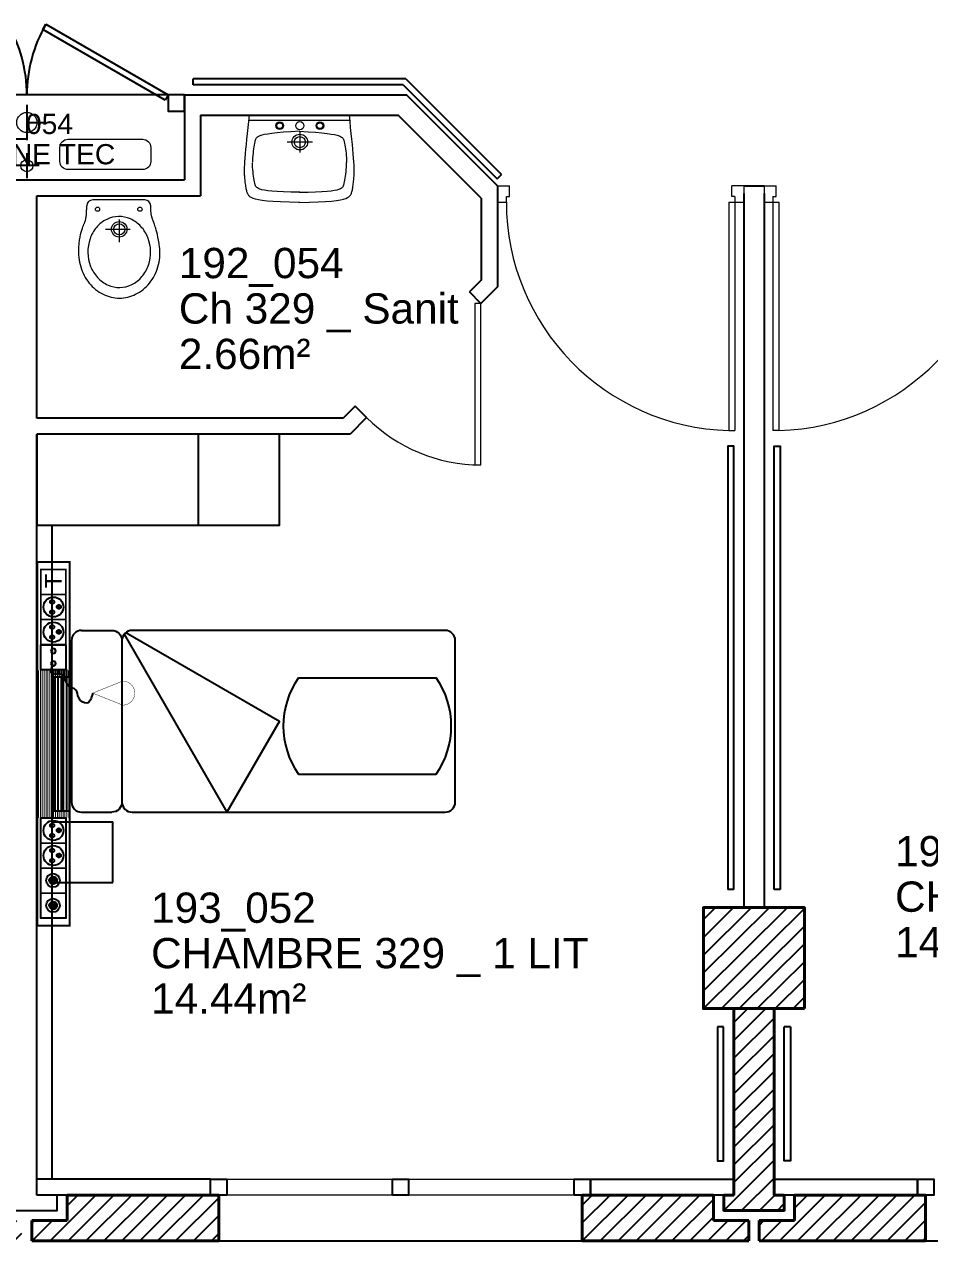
# Model space of a CAD drawing. Header units: metres. Extents: x 143.8 to 210.8, y 45.3 to 115.9.
# Drawn here: x 190.99 to 195.47, y 48.8 to 54.82 of the extents above; entities that cross this region are included whole.
import ezdxf

# ---------------------------------------------------------------- set-up
doc = ezdxf.new("R2010")
doc.units = ezdxf.units.M
doc.header["$LTSCALE"] = 0.6
doc.header["$MEASUREMENT"] = 0
doc.linetypes.add('CONTINU', pattern=[0])
doc.linetypes.add('HIDDEN2', pattern=[0.1875, 0.125, -0.0625])
doc.layers.get('0').update_dxf_attribs({"linetype": 'CONTINUOUS'})
for name, color, linetype in [('009 main courant', 181, 'CONTINUOUS'), ('010 Equipement CH', 7, 'CONTINUOUS'), ('400 Lits', 150, 'CONTINUOUS'), ('A_AGENC', 204, 'CONTINUOUS'), ('A_EQMP', 142, 'CONTINUOUS'), ('A_Etiqu_Gaine', 8, 'CONTINUOUS'), ('A_Etiqu_Gaine_code', 8, 'CONTINUOUS'), ('A_Etiqu_Local', 8, 'CONTINUOUS'), ('A_HACH_STRUC', 7, 'CONTINUOUS'), ('A_MUR_CLOIS', 8, 'CONTINU'), ('A_MURS_ALÈG', 7, 'CONTINU')]:
    doc.layers.add(name, color=color, linetype=linetype)
for name, color, linetype, lineweight in [('A_CHASS', 4, 'CONTINU', 0), ('A_MURS_STRU', 7, 'CONTINU', 40), ('A_PORTE', 8, 'CONTINU', 0), ('A_SANI', 5, 'CONTINU', 0)]:
    doc.layers.add(name, color=color, linetype=linetype, lineweight=lineweight)
doc.styles.add('Attribut', font='arial.ttf')
pattern_1 = [(0, (-148.712983, -85.579135), (0.0046875, 0.009375), [0, -0.009375])]

# ---------------------------------------------------------------- blocks, each defined once
blk = doc.blocks.new('TIRETTE-LIT')
at = {"layer": 'A_EQMP'}
h = blk.add_hatch(color=256, dxfattribs=at)
h.paths.add_polyline_path([(8.95, 3.75, 1), (6.05, 3.75, 1)])
h.paths.add_polyline_path([(6.05, -3.75, 1), (8.95, -3.75, 1)])
for p, q in [((0, 7.5), (0, -7.5)), ((15, 7.5), (0, 7.5)), ((15, -7.5), (15, 7.5)), ((0, -7.5), (15, -7.5))]:
    blk.add_line(p, q, dxfattribs=at)
at = {"layer": 'A_EQMP', "const_width": 0.24}
for points in [[(31.04, 21.42), (49.04, 28.62)], [(49.04, 28.62), (49.04, 14.22)], [(31.04, 21.42), (49.04, 14.22)]]:
    blk.add_lwpolyline(points, dxfattribs=at)
for points in [[(49.04, 14.22, 1), (49.04, 28.62, 1)], [(49.04, 27.42, 1.477033), (49.04, 27.42)]]:
    blk.add_lwpolyline(points, format="xyb", dxfattribs=at)
at = {"layer": 'A_EQMP'}
for centre in [(7.5, 3.75), (7.5, -3.75)]:
    blk.add_circle(centre, 1.45, dxfattribs=at)
blk.add_spline([(31.1, 21.54), (27.52, 27.45), (22.69, 24.22), (21.08, 19.57), (16.82, 17.32), (12.68, 10.42), (6.83, 9.91), (7.17, 3.87)], degree=3, dxfattribs=at)
blk = doc.blocks.new('A$C01C47C35')
at = {"layer": 'A_EQMP', "linetype": 'Continuous'}
h = blk.add_hatch(dxfattribs=at)
h.set_pattern_fill('DOTS', color=256, scale=0.15, style=0)
h.set_pattern_definition(pattern_1)
edge = h.paths.add_edge_path()
edge.add_line((1.2716, 0.4664), (1.2726, 0.4664))
edge.add_line((1.2726, 0.4664), (1.2726, 0.4839))
edge.add_line((1.2726, 0.4839), (0.5387, 0.4839))
edge.add_line((0.5387, 0.4839), (0.5387, 0.3239))
edge.add_line((0.5387, 0.3239), (0.574, 0.3239))
edge.add_line((0.574, 0.3239), (0.574, 0.4066))
edge.add_line((0.574, 0.4066), (0.905, 0.4066))
edge.add_line((0.905, 0.4066), (1.236, 0.4066))
edge.add_line((1.236, 0.4066), (1.236, 0.3499))
edge.add_spline(control_points=[(1.236, 0.3499), (1.2411, 0.3527), (1.2564, 0.3661), (1.2412, 0.4135), (1.2624, 0.4158), (1.2716, 0.4145)], knot_values=[28.337457, 28.337457, 28.337457, 28.337457, 30.502349, 36.382785, 39.476515, 39.476515, 39.476515, 39.476515], degree=3, periodic=0)
edge.add_line((1.2716, 0.4145), (1.2716, 0.4664))
at = {"layer": 'A_EQMP', "linetype": 'HIDDEN2'}
for points in [[(0.1237, 0.4052, 1), (0.0853, 0.4052, 1)], [(0.2478, 0.4052, 1), (0.2095, 0.4052, 1)], [(0.3424, 0.3767, 1), (0.3629, 0.3767, 1)], [(0.4665, 0.3767, 1), (0.487, 0.3767, 1)], [(1.4493, 0.3767, 1), (1.4697, 0.3767, 1)], [(1.5734, 0.3767, 1), (1.5939, 0.3767, 1)]]:
    blk.add_hatch(color=256, dxfattribs=at).paths.add_polyline_path(points)
at = {"layer": 'A_EQMP'}
h = blk.add_hatch(dxfattribs=at)
h.set_pattern_fill('PLASTI', color=1, scale=0.16551, style=0)
h.set_pattern_definition([(360, (-8.3594, 6.80946), (1e-17, 0.04137741), []), (360, (-8.3594, 6.81463), (1e-17, 0.04137741), []), (360, (-8.3594, 6.819804), (1e-17, 0.04137741), []), (360, (-8.3594, 6.83532), (1e-17, 0.04137741), [])])
h.paths.add_polyline_path([(1.236, 0.3239), (1.236, 0.4066), (0.905, 0.4066), (0.574, 0.4066), (0.574, 0.3239)])
at = {"layer": 'A_EQMP', "linetype": 'Continuous'}
h = blk.add_hatch(dxfattribs=at)
h.set_pattern_fill('DOTS', color=256, scale=0.15, style=0)
h.set_pattern_definition(pattern_1)
edge = h.paths.add_edge_path()
edge.add_spline(control_points=[(1.2716, 0.4145), (1.2624, 0.4158), (1.2412, 0.4135), (1.2564, 0.3661), (1.2411, 0.3527), (1.236, 0.3499)], knot_values=[28.337457, 28.337457, 28.337457, 28.337457, 31.431187, 37.311623, 39.476515, 39.476515, 39.476515, 39.476515], degree=3, periodic=0)
edge.add_line((1.236, 0.3499), (1.236, 0.3239))
edge.add_line((1.236, 0.3239), (1.2739, 0.3239))
edge.add_line((1.2739, 0.3239), (1.2739, 0.3423))
edge.add_line((1.2739, 0.3423), (1.2722, 0.3423))
edge.add_line((1.2722, 0.3423), (1.2722, 0.3423))
edge.add_line((1.2722, 0.3423), (1.2716, 0.3423))
edge.add_line((1.2716, 0.3423), (1.2716, 0.4145))
at = {"layer": 'A_EQMP'}
for p, q in [((0.574, 0.4066), (0.574, 0.3239)), ((0.905, 0.4066), (0.574, 0.4066)), ((0.905, 0.4066), (1.236, 0.4066)), ((1.236, 0.3239), (1.236, 0.4066)), ((0.574, 0.3239), (1.236, 0.3239))]:
    blk.add_line(p, q, dxfattribs=at)
for points, const_width in [([(1.805, 0.3239), (1.805, 0.4839), (0.005, 0.4839), (0.005, 0.3239)], 0.01), ([(0.5378, 0.3423), (0.5378, 0.4664), (0.0412, 0.4664), (0.0412, 0.3423)], 0.00828), ([(1.7688, 0.3423), (1.7688, 0.4664), (1.2722, 0.4664), (1.2722, 0.3423)], 0.00828)]:
    blk.add_lwpolyline(points, close=True, dxfattribs=dict(at, const_width=const_width))
at = {"layer": 'A_EQMP', "linetype": 'Continuous'}
blk.add_lwpolyline([(0.0412, 0.4664), (0.5378, 0.4664), (0.5378, 0.3423), (0.0412, 0.3423)], close=True, dxfattribs=at)
at = {"layer": 'A_EQMP', "const_width": 0.00828}
for points in [[(0.1654, 0.4664), (0.1654, 0.3423)], [(0.2895, 0.4664), (0.2895, 0.3423)], [(0.2895, 0.4664), (0.2895, 0.3423)], [(0.4136, 0.4664), (0.4136, 0.3423)], [(1.3964, 0.4664), (1.3964, 0.3423)], [(1.5205, 0.4664), (1.5205, 0.3423)], [(1.6446, 0.4664), (1.6446, 0.3423)], [(1.7688, 0.4664), (1.7688, 0.3423)]]:
    blk.add_lwpolyline(points, dxfattribs=at)
at = {"layer": 'A_EQMP'}
for centre, radius in [((0.1045, 0.4058), 0.0338), ((0.1045, 0.4052), 0.0192), ((0.2286, 0.4058), 0.0338), ((0.2286, 0.4052), 0.0192), ((0.3517, 0.4036), 0.0493), ((0.4759, 0.4036), 0.0493), ((1.4586, 0.4036), 0.0493), ((1.5827, 0.4036), 0.0493)]:
    blk.add_circle(centre, radius, dxfattribs=at)
at = {"layer": 'A_EQMP', "linetype": 'HIDDEN2'}
for centre in [(0.3265, 0.41), (0.3526, 0.3767), (0.3769, 0.41), (0.4506, 0.41), (0.4768, 0.3767), (0.5011, 0.41), (1.4334, 0.41), (1.4595, 0.3767), (1.4838, 0.41), (1.5575, 0.41), (1.5836, 0.3767), (1.6079, 0.41)]:
    blk.add_circle(centre, 0.0102, dxfattribs=at)
at = {"layer": 'A_EQMP', "linetype": 'HIDDEN2', "xscale": -0.00827548159, "yscale": 0.00827548159, "zscale": 0.00827548159, "rotation": 90}
blk.add_blockref('TIRETTE-LIT', (1.3337, 0.4664), dxfattribs=at)
at = {"layer": 'A_EQMP', "linetype": 'HIDDEN2', "insert": (1.6759, 0.4453), "char_height": 0.082755, "width": 0.124132, "attachment_point": 1}
blk.add_mtext('\\fArial|b0|i0|c0|p34;T', dxfattribs=at)
blk = doc.blocks.new('A_Etiqu_Local')
at = {"style": 'Attribut', "flags": 1}
for tag, p in [('CODE_HOPITAL', (-0.4463, 1.632)), ('CODE_SITE', (-0.4463, 1.407)), ('CODE_BATIMENT', (-0.4463, 1.182)), ('CODE_SECTEUR', (-0.4463, 0.957)), ('CODE_ETAGE', (-0.4463, 0.732)), ('NOM_NORMALISE', (-0.4463, -0.843)), ('SECTEUR_ACTIVITE', (-0.4463, -1.068)), ('SOUS_SECTEUR_ACTIVITE', (-0.4463, -1.293)), ('VOLUME', (-0.4463, -1.518)), ('SERVICE', (-0.4463, -1.743)), ('CODE_UG', (-0.4463, -1.968)), ('CODE_UA', (-0.4463, -2.193)), ('CODE_POLE', (-0.4463, -2.418)), ('OCCUPANT_EXTERNE', (-0.4463, -2.643)), ('DISPONIBILITE', (-0.4463, -2.868)), ('ACCES_HANDICAPES', (-0.4463, -3.093)), ('NATURE_SOL', (-0.4463, -3.318)), ('RISQUE_LABORATOIRE', (-0.4463, -3.543)), ('AMIANTE', (-0.4463, -3.768))]:
    blk.add_attdef(tag, p, '', height=0.15, dxfattribs=at)
at = {"layer": 'A_Etiqu_Local', "style": 'Attribut'}
for tag, p in [('CODE_PIECE', (-0.4463, 0.282)), ('NOM_USAGE', (-0.4463, 0.057)), ('SURFACE', (-0.4463, -0.168))]:
    blk.add_attdef(tag, p, '', height=0.15, dxfattribs=at)
blk = doc.blocks.new('A_Etiqu_Gaine')
at = {"style": 'Attribut', "flags": 1}
for tag, p in [('CODE_HOPITAL', (-0.4323, 0.8651)), ('CODE_SITE', (-0.4323, 0.7151)), ('CODE_BATIMENT', (-0.4323, 0.5651)), ('CODE_SECTEUR', (-0.4323, 0.4151)), ('CODE_ETAGE', (-0.4323, 0.2651)), ('NOM_NORMALISE', (-0.4323, -0.3349)), ('SECTEUR_ACTIVITE', (-0.4323, -0.4849)), ('SOUS_SECTEUR_ACTIVITE', (-0.4323, -0.6349)), ('SURFACE', (-0.4323, -0.7849)), ('CODE_UG', (-0.4323, -0.9349)), ('CODE_POLE', (-0.4323, -1.0849)), ('AMIANTE', (-0.4323, -1.2349))]:
    blk.add_attdef(tag, p, '', height=0.1, dxfattribs=at)
at = {"layer": 'A_Etiqu_Gaine', "style": 'Attribut'}
blk.add_attdef('NOM_USAGE', (-0.4323, -0.1849), '', height=0.1, dxfattribs=at)
at = {"layer": 'A_Etiqu_Gaine_code', "style": 'Attribut'}
blk.add_attdef('CODE_PIECE', (-0.4323, -0.0349), '', height=0.1, dxfattribs=at)
blk = doc.blocks.new('BROCA2-G954')
at = {"layer": '400 Lits', "linetype": 'Continuous'}
for p, q in [((46.224869, 6.324883), (46.374863, 6.324883)), ((46.424866, 6.274884), (46.424866, 5.474881)), ((46.435753, 6.306027), (46.944481, 5.424882)), ((46.443722, 6.313996), (47.204292, 5.874883)), ((47.204292, 5.874883), (46.944481, 5.424882)), ((46.224869, 5.424882), (46.374863, 5.424882))]:
    blk.add_line(p, q, dxfattribs=at)
for points in [[(46.224869, 6.324883, 0.414214), (46.174869, 6.274884), (46.174866, 5.474881, 0.414214), (46.224869, 5.424881)], [(46.374863, 6.324883, -0.414214), (46.424863, 6.274884), (46.424866, 5.474881, -0.414214), (46.374863, 5.424881)], [(46.474869, 6.324883, 0.414213), (46.424869, 6.274884), (46.424866, 5.474881, 0.414214), (46.474869, 5.424881)], [(46.474594, 5.424882), (48.024864, 5.424882, 0.414214), (48.074864, 5.474881), (48.074867, 6.274884, 0.414214), (48.024864, 6.324884), (46.474594, 6.324883)]]:
    blk.add_lwpolyline(points, format="xyb", dxfattribs=at)
blk = doc.blocks.new('BROCA2-G215')
at = {"layer": '400 Lits', "linetype": 'Continuous'}
for p, q in [((24.019503, 2.063558), (24.701082, 2.063558)), ((24.019503, 1.586453), (24.701082, 1.586453))]:
    blk.add_line(p, q, dxfattribs=at)
for start, end in [(145.007771, 214.992539), (325.007913, 34.99193)]:
    blk.add_arc((24.360292, 1.825006), 0.415985, start, end, dxfattribs=at)

msp = doc.modelspace()

# ---------------------------------------------------------------- hatches: boundary and pattern name
at = {"layer": 'A_HACH_STRUC'}
h = msp.add_hatch(dxfattribs=at)
h.set_pattern_fill('ANSI31', color=8, scale=0.5, angle=359.76959, style=0)
h.set_pattern_definition([(44.77, (194.349883, 49.946184), (-0.044016, 0.0443715), [])])
h.paths.add_polyline_path([(194.8499, 50.4462), (194.3499, 50.4462), (194.3499, 49.9462), (194.5, 49.9462), (194.8499, 49.9462)])
h = msp.add_hatch(dxfattribs=at)
h.set_pattern_fill('ANSI31', color=8, scale=0.5, angle=359.76959, style=0)
h.set_pattern_definition([(44.7696, (194.44988, 48.9464), (-0.044016, 0.0443715), [])])
h.paths.add_polyline_path([(194.7001, 49.9462), (194.5, 49.9462), (194.5, 49.0214), (194.4499, 49.0214), (194.4499, 48.9464), (194.7499, 48.9464), (194.7499, 49.0214), (194.7001, 49.0214), (194.7001, 49.1014)])
h = msp.add_hatch(dxfattribs=at)
h.set_pattern_fill('ANSI31', color=8, scale=0.5, angle=359.76959, style=0)
h.set_pattern_definition([(44.7696, (190.0499, 48.7964), (-0.044016, 0.0443715), [])])
h.paths.add_polyline_path([(190.7998, 49.0214), (190.0898, 49.0214), (190.0499, 49.0214), (190.0499, 48.7964), (190.9748, 48.7964), (190.9748, 48.8964), (190.7998, 48.8964)])
h.paths.add_polyline_path([(191.9497, 49.0214), (191.9098, 49.0214), (191.1998, 49.0214), (191.1998, 48.8964), (191.0248, 48.8964), (191.0248, 48.7964), (191.9497, 48.7964)])
h = msp.add_hatch(dxfattribs=at)
h.set_pattern_fill('ANSI31', color=8, scale=0.5, angle=359.76959, style=0)
h.set_pattern_definition([(44.7696, (193.74999, 48.7964), (-0.044016, 0.0443715), [])])
h.paths.add_polyline_path([(194.3999, 49.0214), (193.7898, 49.0214), (193.75, 49.0214), (193.75, 48.7964), (194.5749, 48.7964), (194.5749, 48.8964), (194.3999, 48.8964)])
h.paths.add_polyline_path([(195.4498, 49.0214), (194.7999, 49.0214), (194.7999, 48.8964), (194.6249, 48.8964), (194.6249, 48.7964), (195.4498, 48.7964)])

# ---------------------------------------------------------------- linework, layer by layer
at = {"layer": '009 main courant', "color": 8, "linetype": 'Continuous'}
for p, q in [((191.8226, 54.5209), (191.8225, 54.5509)), ((192.8759, 54.5509), (191.8225, 54.5509)), ((192.8759, 54.5509), (193.3494, 54.0775)), ((192.8635, 54.5209), (191.8225, 54.5209)), ((192.8635, 54.5209), (193.3282, 54.0563)), ((193.3282, 54.0563), (193.3494, 54.0775)), ((194.4997, 50.5362), (194.4697, 50.5362)), ((194.7301, 50.5362), (194.7001, 50.5362)), ((194.4497, 49.8562), (194.4197, 49.8562)), ((194.7801, 49.8562), (194.7501, 49.8562))]:
    msp.add_line(p, q, dxfattribs=at)
for points in [[(194.4997, 50.5362), (194.4997, 52.7311), (194.4697, 52.7311), (194.4697, 50.5362)], [(194.7001, 50.5362), (194.7001, 52.7311), (194.7301, 52.7311), (194.7301, 50.5362)], [(194.4197, 49.8562), (194.4197, 49.1914), (194.4497, 49.1914), (194.4497, 49.8562)], [(194.7801, 49.8562), (194.7801, 49.1914), (194.7501, 49.1914), (194.7501, 49.8562)]]:
    msp.add_lwpolyline(points, dxfattribs=at)
at = {"layer": 'A_AGENC', "color": 8, "linetype": 'Continuous'}
for p, q in [((191.0787, 54.7949), (191.0937, 54.8209)), ((191.6849, 54.4449), (191.0787, 54.7949)), ((191.0937, 54.8209), (191.6999, 54.4709)), ((191.7799, 54.4709), (190.2199, 54.4709)), ((191.6999, 54.4709), (191.6849, 54.4449))]:
    msp.add_line(p, q, dxfattribs=at)
msp.add_lwpolyline([(191.6999, 54.4709), (191.6999, 54.3909), (191.7799, 54.3909), (191.7799, 54.4709)], dxfattribs=at)
for centre, start, end in [((190.2999, 54.4709), 359.99998, 29.99998), ((191.6999, 54.4709), 150, 179.99999)]:
    msp.add_arc(centre, 0.7, start, end, dxfattribs=at)
at = {"layer": 'A_CHASS', "color": 8, "linetype": 'Continuous'}
for p, q in [((191.9898, 49.1014), (193.7098, 49.1014)), ((193.7098, 49.0214), (191.9898, 49.0214))]:
    msp.add_line(p, q, dxfattribs=at)
at = {"layer": 'A_EQMP', "color": 8, "linetype": 'Continuous'}
for p, q in [((190.9998, 54.4226), (190.9998, 54.2469)), ((190.9998, 54.3347), (191.0876, 54.3347)), ((190.9998, 54.1824), (190.9998, 54.0594)), ((191.0613, 54.1209), (190.9383, 54.1209)), ((191.8499, 52.3409), (191.8499, 52.7909)), ((191.1247, 49.1014), (191.1247, 52.3409)), ((191.1247, 50.8711), (191.4247, 50.8711)), ((191.4247, 50.5711), (191.4247, 50.8711)), ((191.1247, 50.5711), (191.4247, 50.5711))]:
    msp.add_line(p, q, dxfattribs=at)
msp.add_lwpolyline([(191.0499, 52.7909), (191.0499, 52.3409), (192.2499, 52.3409), (192.2499, 52.7909)], close=True, dxfattribs=at)
at = {"layer": 'A_MUR_CLOIS', "color": 8, "linetype": 'Continuous'}
for p, q in [((191.7799, 54.4709), (191.7799, 54.0514)), ((191.7799, 54.4709), (192.8799, 54.4709)), ((193.3299, 54.0209), (192.8799, 54.4709)), ((191.8599, 54.3709), (191.8599, 53.9714)), ((191.8599, 54.3709), (192.8385, 54.3709)), ((193.2499, 53.9595), (192.8385, 54.3709)), ((190.2199, 54.0514), (191.7799, 54.0514)), ((193.3299, 54.0209), (193.3299, 53.5209)), ((194.5499, 54.0209), (194.6499, 54.0209)), ((194.5499, 53.9834), (194.5499, 50.4462)), ((194.6499, 53.9834), (194.6499, 50.4462)), ((191.0499, 52.8709), (191.0499, 53.9714)), ((191.0499, 53.9714), (191.8599, 53.9714)), ((193.2499, 53.9595), (193.2499, 53.5541)), ((193.2499, 53.5541), (193.1911, 53.4953)), ((193.3299, 53.5209), (193.2477, 53.4388)), ((193.2477, 53.4388), (193.1911, 53.4953)), ((192.6255, 52.9297), (192.5667, 52.8709)), ((192.682, 52.8731), (192.6255, 52.9297)), ((192.5667, 52.8709), (191.0499, 52.8709)), ((192.682, 52.8731), (192.5999, 52.7909)), ((192.5999, 52.7909), (191.0499, 52.7909)), ((191.0499, 49.0214), (191.0499, 52.7909))]:
    msp.add_line(p, q, dxfattribs=at)
for points in [[(191.9098, 49.0214), (191.9098, 49.1014), (191.0497, 49.1014)], [(190.8498, 49.0214), (190.8498, 48.9464), (191.1498, 48.9464), (191.1498, 49.0214)], [(191.9098, 49.0214), (191.0497, 49.0214)]]:
    msp.add_lwpolyline(points, dxfattribs=at)
for points in [[(191.9098, 49.0214), (191.9098, 49.1014), (191.9898, 49.1014), (191.9898, 49.0214)], [(192.8098, 49.0214), (192.8098, 49.1014), (192.8898, 49.1014), (192.8898, 49.0214)], [(193.7098, 49.0214), (193.7098, 49.1014), (193.7898, 49.1014), (193.7898, 49.0214)], [(193.7898, 49.0214), (193.7898, 49.1014), (194.5, 49.1014), (194.5, 49.0214)], [(194.7001, 49.0214), (194.7001, 49.1014), (195.4099, 49.1014), (195.4099, 49.0214)], [(195.4099, 49.0214), (195.4099, 49.1014), (195.4899, 49.1014), (195.4899, 49.0214)]]:
    msp.add_lwpolyline(points, close=True, dxfattribs=at)
at = {"layer": 'A_MURS_ALÈG', "color": 8, "ltscale": 200}
for p, q in [((191.9497, 48.7964), (193.75, 48.7964)), ((195.4498, 48.7964), (197.2501, 48.7964))]:
    msp.add_line(p, q, dxfattribs=at)
at = {"layer": 'A_MURS_STRU', "color": 8, "linetype": 'Continuous'}
for p, q in [((194.5, 49.9462), (194.5, 49.0214)), ((194.7001, 49.9462), (194.7001, 49.0214)), ((191.1998, 48.8964), (191.1998, 49.0214)), ((191.1998, 49.0214), (191.9497, 49.0214)), ((191.9497, 48.7964), (191.9497, 49.0214)), ((194.3999, 49.0214), (193.75, 49.0214)), ((193.75, 48.7964), (193.75, 49.0214)), ((194.3999, 48.8964), (194.3999, 49.0214)), ((194.7999, 48.8964), (194.7999, 49.0214)), ((194.7999, 49.0214), (195.4498, 49.0214)), ((195.4498, 48.7964), (195.4498, 49.0214)), ((191.0248, 48.8964), (191.1998, 48.8964)), ((191.0248, 48.7964), (191.0248, 48.8964)), ((194.5749, 48.8964), (194.3999, 48.8964)), ((194.5749, 48.7964), (194.5749, 48.8964)), ((194.6249, 48.8964), (194.7999, 48.8964)), ((194.6249, 48.7964), (194.6249, 48.8964)), ((191.0248, 48.7964), (191.9497, 48.7964)), ((194.5749, 48.7964), (193.75, 48.7964)), ((194.6249, 48.7964), (195.4498, 48.7964))]:
    msp.add_line(p, q, dxfattribs=at)
for points in [[(194.8499, 49.9462), (194.3499, 49.9462), (194.3499, 50.4462), (194.8499, 50.4462), (194.8499, 49.9462)], [(194.5, 49.0214), (194.4499, 49.0214), (194.4499, 48.9464), (194.7499, 48.9464), (194.7499, 49.0214), (194.7001, 49.0214)]]:
    msp.add_lwpolyline(points, dxfattribs=at)
at = {"layer": 'A_PORTE', "color": 8, "linetype": 'Continuous'}
for p, q in [((193.3299, 54.0209), (193.3299, 53.9409)), ((193.3299, 54.0209), (193.3898, 54.0209)), ((193.3898, 53.9687), (193.3898, 54.0209)), ((194.4898, 53.9687), (194.4898, 54.0209)), ((194.5496, 54.0209), (194.4898, 54.0209)), ((194.5496, 54.0209), (194.5496, 53.9409)), ((194.6499, 54.0209), (194.6499, 53.9409)), ((194.6499, 54.0209), (194.7098, 54.0209)), ((194.7098, 53.9687), (194.7098, 54.0209)), ((193.3299, 53.9409), (193.3738, 53.9409)), ((193.3738, 53.9409), (193.3738, 53.9687)), ((193.3738, 53.9687), (193.3898, 53.9687)), ((194.4758, 53.9409), (194.4758, 52.8093)), ((194.4758, 53.9409), (194.5496, 53.9409)), ((194.5058, 53.9687), (194.4898, 53.9687)), ((194.5058, 53.9687), (194.5058, 52.8093)), ((194.6499, 53.9409), (194.7238, 53.9409)), ((194.6938, 53.9687), (194.6938, 52.8093)), ((194.6938, 53.9687), (194.7098, 53.9687)), ((194.7238, 53.9409), (194.7238, 52.8093)), ((194.4758, 52.8093), (194.5058, 52.8093)), ((194.7238, 52.8093), (194.6938, 52.8093))]:
    msp.add_line(p, q, dxfattribs=at)
msp.add_lwpolyline([(193.2177, 53.4388), (193.2177, 52.6388), (193.2477, 52.6388), (193.2477, 53.4388)], close=True, dxfattribs=at)
at = {"layer": 'A_PORTE', "color": 8}
for centre, start, end in [((194.5058, 53.9409), 180, 268.48138), ((194.6938, 53.9409), 271.51862, 360)]:
    msp.add_arc(centre, 1.132, start, end, dxfattribs=at)
at = {"layer": 'A_PORTE', "color": 8, "linetype": 'Continuous'}
msp.add_arc((193.2477, 53.4388), 0.8, 224.99998, 270, dxfattribs=at)
at = {"layer": 'A_SANI', "color": 8, "linetype": 'Continuous'}
for p, q in [((192.0984, 54.3395), (192.1015, 54.3709)), ((192.1015, 54.3709), (192.5968, 54.3709)), ((192.1015, 54.346), (192.5968, 54.346)), ((192.5999, 54.3395), (192.5968, 54.3709)), ((192.0925, 54.2802), (192.0954, 54.3092)), ((192.0954, 54.3092), (192.0984, 54.3395)), ((192.3512, 54.2884), (192.3512, 54.1863)), ((192.603, 54.3092), (192.5999, 54.3395)), ((192.6059, 54.2802), (192.603, 54.3092)), ((192.0847, 54.202), (192.0871, 54.2264)), ((192.0871, 54.2264), (192.0897, 54.2525)), ((192.0897, 54.2525), (192.0925, 54.2802)), ((192.4144, 54.2374), (192.2879, 54.2374)), ((192.6087, 54.2525), (192.6059, 54.2802)), ((192.6113, 54.2264), (192.6087, 54.2525)), ((192.6136, 54.202), (192.6113, 54.2264)), ((192.0808, 54.1586), (192.0826, 54.1793)), ((192.0826, 54.1793), (192.0847, 54.202)), ((192.6158, 54.1793), (192.6136, 54.202)), ((192.6176, 54.1586), (192.6158, 54.1793)), ((192.0774, 54.0972), (192.0775, 54.1032)), ((192.0775, 54.1032), (192.0776, 54.1096)), ((192.0776, 54.1096), (192.0779, 54.1164)), ((192.0779, 54.1164), (192.0783, 54.1237)), ((192.0783, 54.1237), (192.0794, 54.1401)), ((192.0794, 54.1401), (192.0808, 54.1586)), ((192.619, 54.1401), (192.6176, 54.1586)), ((192.6201, 54.1237), (192.619, 54.1401)), ((192.6204, 54.1164), (192.6201, 54.1237)), ((192.6207, 54.1096), (192.6204, 54.1164)), ((192.6209, 54.1032), (192.6207, 54.1096)), ((192.621, 54.0972), (192.6209, 54.1032)), ((192.0774, 54.0914), (192.0774, 54.0972)), ((192.0775, 54.0857), (192.0774, 54.0914)), ((192.0778, 54.0801), (192.0775, 54.0857)), ((192.078, 54.0745), (192.0778, 54.0801)), ((192.0784, 54.0688), (192.078, 54.0745)), ((192.0789, 54.0629), (192.0784, 54.0688)), ((192.0794, 54.0567), (192.0789, 54.0629)), ((192.0801, 54.0503), (192.0794, 54.0567)), ((192.0808, 54.0438), (192.0801, 54.0503)), ((192.0815, 54.0372), (192.0808, 54.0438)), ((192.6169, 54.0372), (192.6176, 54.0438)), ((192.6176, 54.0438), (192.6183, 54.0503)), ((192.6183, 54.0503), (192.6189, 54.0567)), ((192.6189, 54.0567), (192.6195, 54.0629)), ((192.6195, 54.0629), (192.6199, 54.0688)), ((192.6199, 54.0688), (192.6203, 54.0745)), ((192.6203, 54.0745), (192.6206, 54.0801)), ((192.6206, 54.0801), (192.6208, 54.0857)), ((192.6208, 54.0857), (192.6209, 54.0914)), ((192.6209, 54.0914), (192.621, 54.0972)), ((192.0823, 54.0307), (192.0815, 54.0372)), ((192.0832, 54.0242), (192.0823, 54.0307)), ((192.0841, 54.0179), (192.0832, 54.0242)), ((192.0851, 54.0119), (192.0841, 54.0179)), ((192.0861, 54.0062), (192.0851, 54.0119)), ((192.0871, 54.0009), (192.0861, 54.0062)), ((192.0882, 53.996), (192.0871, 54.0009)), ((192.0893, 53.9916), (192.0882, 53.996)), ((192.0905, 53.9875), (192.0893, 53.9916)), ((192.0918, 53.9839), (192.0905, 53.9875)), ((192.0933, 53.9805), (192.0918, 53.9839)), ((192.095, 53.9774), (192.0933, 53.9805)), ((192.6033, 53.9774), (192.605, 53.9805)), ((192.605, 53.9805), (192.6065, 53.9839)), ((192.6065, 53.9839), (192.6079, 53.9875)), ((192.6079, 53.9875), (192.6091, 53.9916)), ((192.6091, 53.9916), (192.6102, 53.996)), ((192.6102, 53.996), (192.6113, 54.0009)), ((192.6113, 54.0009), (192.6123, 54.0062)), ((192.6123, 54.0062), (192.6133, 54.0119)), ((192.6133, 54.0119), (192.6143, 54.0179)), ((192.6143, 54.0179), (192.6152, 54.0242)), ((192.6152, 54.0242), (192.616, 54.0307)), ((192.616, 54.0307), (192.6169, 54.0372)), ((191.296, 53.9194), (191.2961, 53.9225)), ((191.5833, 53.9514), (191.3261, 53.9514)), ((191.6134, 53.9194), (191.6133, 53.9225)), ((192.0969, 53.9746), (192.095, 53.9774)), ((192.0991, 53.9719), (192.0969, 53.9746)), ((192.1015, 53.9694), (192.0991, 53.9719)), ((192.1042, 53.967), (192.1015, 53.9694)), ((192.1108, 53.9625), (192.1042, 53.967)), ((192.1196, 53.9583), (192.1108, 53.9625)), ((192.1311, 53.9545), (192.1196, 53.9583)), ((192.1461, 53.951), (192.1311, 53.9545)), ((192.1655, 53.9479), (192.1461, 53.951)), ((192.1898, 53.9452), (192.1655, 53.9479)), ((192.2198, 53.943), (192.1898, 53.9452)), ((192.2562, 53.9412), (192.2198, 53.943)), ((192.2997, 53.94), (192.2562, 53.9412)), ((192.3512, 53.9392), (192.2997, 53.94)), ((192.3472, 53.9392), (192.3986, 53.94)), ((192.3986, 53.94), (192.4422, 53.9412)), ((192.4422, 53.9412), (192.4786, 53.943)), ((192.4786, 53.943), (192.5086, 53.9452)), ((192.5086, 53.9452), (192.5329, 53.9479)), ((192.5329, 53.9479), (192.5522, 53.951)), ((192.5522, 53.951), (192.5673, 53.9545)), ((192.5673, 53.9545), (192.5788, 53.9583)), ((192.5788, 53.9583), (192.5875, 53.9625)), ((192.5875, 53.9625), (192.5941, 53.967)), ((192.5941, 53.967), (192.5969, 53.9694)), ((192.5969, 53.9694), (192.5993, 53.9719)), ((192.5993, 53.9719), (192.6014, 53.9746)), ((192.6014, 53.9746), (192.6033, 53.9774)), ((191.3888, 53.8056), (191.5108, 53.8056)), ((191.4571, 53.8544), (191.4571, 53.7421))]:
    msp.add_line(p, q, dxfattribs=at)
for points in [[(192.3514, 54.2921), (192.3074, 54.2891), (192.2702, 54.2862), (192.2391, 54.2833), (192.2135, 54.2804), (192.1927, 54.2774), (192.1763, 54.2745), (192.1635, 54.2714), (192.1538, 54.2683), (192.1466, 54.2651), (192.1412, 54.2618), (192.1412, 54.2618), (192.139, 54.2601), (192.1371, 54.2583), (192.1354, 54.2565), (192.1339, 54.2545), (192.1326, 54.2524), (192.1315, 54.2501), (192.1305, 54.2476), (192.1296, 54.2449), (192.1288, 54.242), (192.128, 54.2388), (192.128, 54.2388), (192.1264, 54.2315), (192.1248, 54.2231), (192.1233, 54.2139), (192.1219, 54.2039), (192.1206, 54.1934), (192.1195, 54.1825), (192.1185, 54.1715), (192.1176, 54.1603), (192.117, 54.1493), (192.1167, 54.1385)], [(192.348, 54.2921), (192.392, 54.2891), (192.4292, 54.2862), (192.4603, 54.2833), (192.486, 54.2804), (192.5067, 54.2774), (192.5231, 54.2745), (192.5359, 54.2714), (192.5456, 54.2683), (192.5528, 54.2651), (192.5582, 54.2618), (192.5582, 54.2618), (192.5604, 54.2601), (192.5624, 54.2583), (192.564, 54.2565), (192.5655, 54.2545), (192.5668, 54.2524), (192.5679, 54.2501), (192.5689, 54.2476), (192.5698, 54.2449), (192.5706, 54.242), (192.5715, 54.2388), (192.5715, 54.2388), (192.573, 54.2315), (192.5746, 54.2231), (192.5761, 54.2138), (192.5775, 54.2038), (192.5788, 54.1932), (192.58, 54.1821), (192.581, 54.1707), (192.5818, 54.1592), (192.5824, 54.1477), (192.5828, 54.1363)], [(192.3514, 53.9901), (192.3074, 53.9904), (192.2702, 53.9913), (192.2391, 53.9926), (192.2135, 53.9943), (192.1927, 53.9964), (192.1763, 53.9988), (192.1635, 54.0015), (192.1538, 54.0044), (192.1466, 54.0075), (192.1412, 54.0108), (192.1412, 54.0108), (192.139, 54.0125), (192.1371, 54.0143), (192.1354, 54.0162), (192.1339, 54.0181), (192.1326, 54.0203), (192.1315, 54.0225), (192.1305, 54.025), (192.1296, 54.0277), (192.1288, 54.0307), (192.128, 54.0339), (192.128, 54.0339), (192.1264, 54.0412), (192.1248, 54.0495), (192.1233, 54.0588), (192.1219, 54.0687), (192.1206, 54.0792), (192.1195, 54.0901), (192.1185, 54.1012), (192.1176, 54.1124), (192.117, 54.1234), (192.1167, 54.1342)], [(192.348, 53.9901), (192.392, 53.9904), (192.4292, 53.9913), (192.4603, 53.9926), (192.486, 53.9943), (192.5067, 53.9964), (192.5231, 53.9988), (192.5359, 54.0015), (192.5456, 54.0044), (192.5528, 54.0075), (192.5582, 54.0108), (192.5582, 54.0108), (192.5604, 54.0125), (192.5624, 54.0143), (192.564, 54.0162), (192.5655, 54.0181), (192.5668, 54.0203), (192.5679, 54.0225), (192.5689, 54.025), (192.5698, 54.0277), (192.5706, 54.0307), (192.5715, 54.0339), (192.5715, 54.0339), (192.573, 54.0412), (192.5746, 54.0496), (192.5761, 54.0588), (192.5775, 54.0689), (192.5788, 54.0795), (192.58, 54.0906), (192.581, 54.1019), (192.5818, 54.1135), (192.5824, 54.125), (192.5828, 54.1363)], [(191.2569, 53.7153), (191.2586, 53.7346), (191.2607, 53.7518), (191.2632, 53.767), (191.2658, 53.7803), (191.2687, 53.792), (191.2716, 53.8021), (191.2745, 53.8109), (191.2773, 53.8185), (191.28, 53.8251), (191.2824, 53.8308), (191.2824, 53.8308), (191.2835, 53.8334), (191.2846, 53.8359), (191.2855, 53.8382), (191.2864, 53.8405), (191.2872, 53.8426), (191.288, 53.8447), (191.2887, 53.8467), (191.2893, 53.8488), (191.2899, 53.8508), (191.2905, 53.8529), (191.2905, 53.8529), (191.291, 53.8551), (191.2915, 53.8572), (191.292, 53.8594), (191.2924, 53.8617), (191.2928, 53.864), (191.2932, 53.8662), (191.2935, 53.8685), (191.2938, 53.8708), (191.2941, 53.8731), (191.2944, 53.8753), (191.2944, 53.8753), (191.2948, 53.8798), (191.2952, 53.8841), (191.2954, 53.8884), (191.2956, 53.8926), (191.2958, 53.8969), (191.2959, 53.9012), (191.296, 53.9056), (191.296, 53.91), (191.296, 53.9146), (191.296, 53.9194)], [(191.6573, 53.7153), (191.6544, 53.7346), (191.6515, 53.7518), (191.6486, 53.767), (191.6458, 53.7803), (191.6431, 53.792), (191.6405, 53.8021), (191.6379, 53.8109), (191.6356, 53.8185), (191.6333, 53.8251), (191.6313, 53.8308), (191.6313, 53.8308), (191.6303, 53.8334), (191.6294, 53.8359), (191.6286, 53.8382), (191.6277, 53.8405), (191.6269, 53.8426), (191.6261, 53.8447), (191.6254, 53.8467), (191.6246, 53.8488), (191.6239, 53.8508), (191.6231, 53.8529), (191.6231, 53.8529), (191.6224, 53.8551), (191.6217, 53.8572), (191.621, 53.8594), (191.6203, 53.8617), (191.6196, 53.864), (191.6189, 53.8662), (191.6183, 53.8685), (191.6177, 53.8708), (191.6172, 53.8731), (191.6166, 53.8753), (191.6166, 53.8753), (191.6158, 53.8798), (191.615, 53.8841), (191.6145, 53.8884), (191.6141, 53.8926), (191.6138, 53.8969), (191.6136, 53.9012), (191.6135, 53.9056), (191.6134, 53.91), (191.6134, 53.9146), (191.6134, 53.9194)]]:
    msp.add_lwpolyline(points, dxfattribs=at)
msp.add_lwpolyline([(191.6132, 54.2114), (191.6132, 54.1414, -0.414214), (191.5732, 54.1014), (191.2032, 54.1014, -0.414214), (191.1632, 54.1414), (191.1632, 54.2114, -0.414214), (191.2032, 54.2514), (191.5732, 54.2514, -0.414214)], format="xyb", close=True, dxfattribs=at)
for points in [[(191.5189, 53.5318, 0.102556), (191.5695, 53.5713, 0.093461), (191.6017, 53.628, 0.177029), (191.5989, 53.7645, 0.093461), (191.5643, 53.8199, 0.102556), (191.5122, 53.8573, 0.222834), (191.3953, 53.8548, 0.102556), (191.3448, 53.8153, 0.093461), (191.3126, 53.7586, 0.177185), (191.3154, 53.6221, 0.093461), (191.3499, 53.5668, 0.102556), (191.4021, 53.5294, 0.222941), (191.519, 53.5318)], [(191.256, 53.7146, 0.092603), (191.2662, 53.6197, 0.097518), (191.3086, 53.5394, 0.107322), (191.378, 53.4837, 0.116228), (191.4582, 53.4648, 0.11669), (191.5383, 53.4837, 0.108258), (191.6071, 53.5394, 0.098236), (191.6487, 53.6195, 0.092772), (191.658, 53.7146, 0.094013)]]:
    msp.add_lwpolyline(points, format="xyb", dxfattribs=at)
for centre, radius in [((190.9998, 54.3347), 0.05), ((192.2517, 54.3189), 0.0189), ((192.2517, 54.3189), 0.0144), ((192.3512, 54.3189), 0.0204), ((192.4506, 54.3189), 0.0189), ((192.4506, 54.3189), 0.0144), ((192.3512, 54.2374), 0.0387), ((192.3512, 54.2374), 0.0274), ((190.9998, 54.1209), 0.03), ((191.3497, 53.9053), 0.0105), ((191.5597, 53.9053), 0.0105), ((191.4571, 53.8056), 0.0383), ((191.4571, 53.8056), 0.0276)]:
    msp.add_circle(centre, radius, dxfattribs=at)
for centre, start, end in [((191.3261, 53.9214), 90, 177.81647), ((191.5833, 53.9214), 2.18352, 90)]:
    msp.add_arc(centre, 0.03, start, end, dxfattribs=at)

# ---------------------------------------------------------------- block references
at = {"layer": '010 Equipement CH', "color": 8, "linetype": 'Continuous', "rotation": 90}
msp.add_blockref('A$C01C47C35', (191.535, 50.3521), dxfattribs=at)
at = {"layer": '400 Lits', "color": 8}
for name, p in [('BROCA2-G954', (145.0458, 45.494)), ('BROCA2-G215', (168.3251, 49.5205))]:
    msp.add_blockref(name, p, dxfattribs=at)
at = {"layer": 'A_Etiqu_Gaine', "color": 8}
ref = msp.add_blockref('A_Etiqu_Gaine', (191.1169, 54.3125), dxfattribs=at)
ref.add_attrib('CODE_PIECE', '191_054', (190.6846, 54.2777), dxfattribs={"layer": 'A_Etiqu_Gaine_code', "height": 0.1, "style": 'Attribut'})
ref.add_attrib('NOM_USAGE', 'GAINE TEC', (190.6846, 54.1277), dxfattribs={"height": 0.1, "style": 'Attribut'})
at = {"layer": 'A_Etiqu_Local', "color": 8}
ref = msp.add_blockref('A_Etiqu_Local', (192.1986, 53.2817), dxfattribs=at)
ref.add_attrib('CODE_PIECE', '192_054', (191.7523, 53.5637), dxfattribs={"height": 0.15, "style": 'Attribut'})
ref.add_attrib('NOM_USAGE', 'Ch 329 _ Sanit', (191.7523, 53.3387), dxfattribs={"height": 0.15, "style": 'Attribut'})
ref.add_attrib('SURFACE', '2.66m²', (191.7523, 53.1137), dxfattribs={"height": 0.15, "style": 'Attribut'})
ref = msp.add_blockref('A_Etiqu_Local', (195.7447, 50.3684), dxfattribs=at)
ref.add_attrib('CODE_PIECE', '196_052', (195.2984, 50.6504), dxfattribs={"height": 0.15, "style": 'Attribut'})
ref.add_attrib('NOM_USAGE', 'CHAMBRE 328 __ 1 LIT', (195.2984, 50.4254), dxfattribs={"height": 0.15, "style": 'Attribut'})
ref.add_attrib('SURFACE', '14.32m²', (195.2984, 50.2004), dxfattribs={"height": 0.15, "style": 'Attribut'})
ref = msp.add_blockref('A_Etiqu_Local', (192.0613, 50.0887), dxfattribs=at)
ref.add_attrib('CODE_PIECE', '193_052', (191.6149, 50.3707), dxfattribs={"height": 0.15, "style": 'Attribut'})
ref.add_attrib('NOM_USAGE', 'CHAMBRE 329 _ 1 LIT', (191.6149, 50.1457), dxfattribs={"height": 0.15, "style": 'Attribut'})
ref.add_attrib('SURFACE', '14.44m²', (191.6149, 49.9207), dxfattribs={"height": 0.15, "style": 'Attribut'})

doc.saveas('drawing.dxf')
